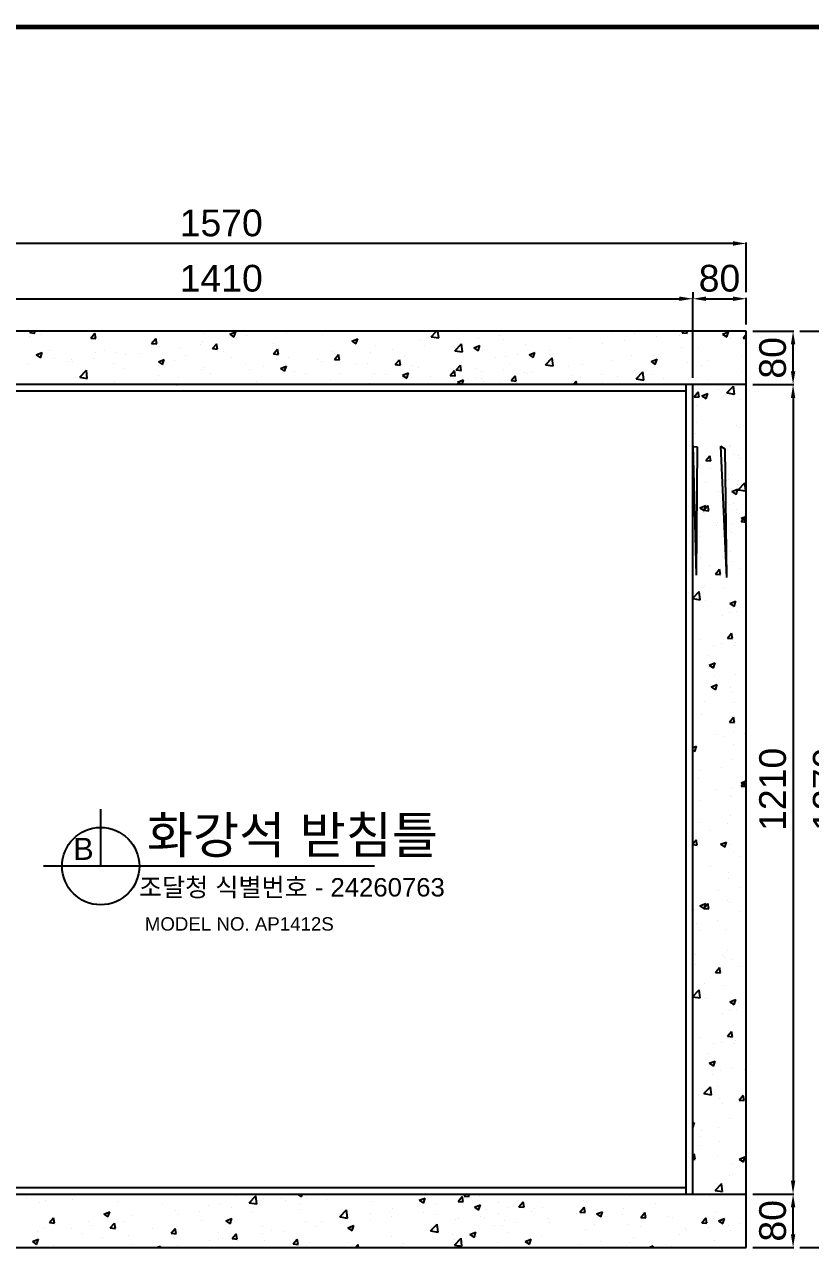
# Model space of a CAD drawing. Header units: millimetres. Extents: x 11916 to 17892, y -30913 to -26687.
# Drawn here: x 15511 to 16685, y -28671 to -26826 of the extents above; entities that cross this region are included whole.
import ezdxf
from ezdxf.enums import TextEntityAlignment as Align

# ---------------------------------------------------------------- set-up
doc = ezdxf.new("R2010")
doc.units = ezdxf.units.MM
for name, color, linetype in [('LAYOUT', 7, 'Continuous'), ('TEXT', 7, 'Continuous'), ('받침틀', 251, 'Continuous')]:
    doc.layers.add(name, color=color, linetype=linetype)
doc.styles.get("Standard").update_dxf_attribs({"font": 'arial.ttf'})
doc.dimstyles.new('ISO-25', dxfattribs={"dimtxt": 40, "dimasz": 20, "dimexe": 1.25, "dimexo": 10, "dimgap": 10, "dimtad": 1, "dimdec": 0, "dimtxsty": 'Standard', "dimcen": 2.5, "dimclrd": 3, "dimclre": 3, "dimclrt": 3, "dimadec": 0, "dimazin": 0, "dimtfac": 1, "dimtdec": 0, "dimtmove": 0, "dimatfit": 3, "dimfxl": 0, "dimarcsym": 0})

# ---------------------------------------------------------------- blocks, each defined once
blk = doc.blocks.new('*D34')
at = {"color": 3, "lineweight": -2, "transparency": 16777216}
for p, q in [((15099.4, -27225.2), (15099.4, -27233.9)), ((15119.4, -27235.2), (16489.4, -27235.2)), ((16509.4, -27353.6), (16509.4, -27233.9))]:
    blk.add_line(p, q, dxfattribs=at)
at = {"color": 3, "transparency": 16777216}
for points in [[(15119.4, -27231.9), (15119.4, -27238.5), (15099.4, -27235.2)], [(16489.4, -27231.9), (16489.4, -27238.5), (16509.4, -27235.2)]]:
    blk.add_solid(points, dxfattribs=at)
at = {"layer": 'Defpoints', "color": 0, "transparency": 16777216}
for p in [(15099.4, -27235.2), (16509.4, -27235.2), (16509.4, -27363.6)]:
    blk.add_point(p, dxfattribs=at)
at = {"color": 3, "transparency": 16777216, "insert": (15804.4, -27204.8), "char_height": 40, "attachment_point": 5}
blk.add_mtext('1410', dxfattribs=at)
blk = doc.blocks.new('*D35')
at = {"color": 3, "lineweight": -2, "transparency": 16777216}
for p, q in [((16509.4, -27225.2), (16509.4, -27233.9)), ((16529.4, -27235.2), (16569.4, -27235.2)), ((16589.4, -27273.6), (16589.4, -27233.9))]:
    blk.add_line(p, q, dxfattribs=at)
at = {"color": 3, "transparency": 16777216}
for points in [[(16529.4, -27231.9), (16529.4, -27238.5), (16509.4, -27235.2)], [(16569.4, -27231.9), (16569.4, -27238.5), (16589.4, -27235.2)]]:
    blk.add_solid(points, dxfattribs=at)
at = {"layer": 'Defpoints', "color": 0, "transparency": 16777216}
for p in [(16509.4, -27235.2), (16589.4, -27235.2), (16589.4, -27283.6)]:
    blk.add_point(p, dxfattribs=at)
at = {"color": 3, "transparency": 16777216, "insert": (16549.4, -27204.8), "char_height": 40, "attachment_point": 5}
blk.add_mtext('80', dxfattribs=at)
blk = doc.blocks.new('*D31')
at = {"color": 3, "lineweight": -2, "transparency": 16777216}
for p, q in [((15019.4, -27225.2), (15019.4, -27151.3)), ((16569.4, -27152.6), (15039.4, -27152.6)), ((16589.4, -27225.2), (16589.4, -27151.3))]:
    blk.add_line(p, q, dxfattribs=at)
at = {"color": 3, "transparency": 16777216}
for points in [[(15039.4, -27149.2), (15039.4, -27155.9), (15019.4, -27152.6)], [(16569.4, -27149.2), (16569.4, -27155.9), (16589.4, -27152.6)]]:
    blk.add_solid(points, dxfattribs=at)
at = {"layer": 'Defpoints', "color": 0, "transparency": 16777216}
for p in [(15019.4, -27152.6), (15019.4, -27235.2), (16589.4, -27235.2)]:
    blk.add_point(p, dxfattribs=at)
at = {"color": 3, "transparency": 16777216, "insert": (15804.4, -27122.1), "char_height": 40, "attachment_point": 5}
blk.add_mtext('1570', dxfattribs=at)
blk = doc.blocks.new('*D36')
at = {"color": 3, "lineweight": -2, "transparency": 16777216}
for p, q in [((16599.4, -27283.6), (16660.6, -27283.6)), ((16659.4, -27343.6), (16659.4, -27303.6)), ((16599.4, -27363.6), (16660.6, -27363.6))]:
    blk.add_line(p, q, dxfattribs=at)
at = {"color": 3, "transparency": 16777216}
for points in [[(16656.1, -27303.6), (16662.7, -27303.6), (16659.4, -27283.6)], [(16656.1, -27343.6), (16662.7, -27343.6), (16659.4, -27363.6)]]:
    blk.add_solid(points, dxfattribs=at)
at = {"layer": 'Defpoints', "color": 0, "transparency": 16777216}
for p in [(16589.4, -27283.6), (16659.4, -27283.6), (16589.4, -27363.6)]:
    blk.add_point(p, dxfattribs=at)
at = {"color": 3, "transparency": 16777216, "insert": (16629, -27323.6), "char_height": 40, "attachment_point": 5, "rotation": 90}
blk.add_mtext('80', dxfattribs=at)
blk = doc.blocks.new('*D37')
at = {"color": 3, "lineweight": -2, "transparency": 16777216}
for p, q in [((16640, -27363.6), (16660.6, -27363.6)), ((16659.4, -27383.6), (16659.4, -28553.6)), ((16599.4, -28573.6), (16660.6, -28573.6))]:
    blk.add_line(p, q, dxfattribs=at)
at = {"color": 3, "transparency": 16777216}
for points in [[(16656.1, -27383.6), (16662.7, -27383.6), (16659.4, -27363.6)], [(16656.1, -28553.6), (16662.7, -28553.6), (16659.4, -28573.6)]]:
    blk.add_solid(points, dxfattribs=at)
at = {"layer": 'Defpoints', "color": 0, "transparency": 16777216}
for p in [(16630, -27363.6), (16589.4, -28573.6), (16659.4, -28573.6)]:
    blk.add_point(p, dxfattribs=at)
at = {"color": 3, "transparency": 16777216, "insert": (16629, -27968.6), "char_height": 40, "attachment_point": 5, "rotation": 90}
blk.add_mtext('1210', dxfattribs=at)
blk = doc.blocks.new('*D38')
at = {"color": 3, "lineweight": -2, "transparency": 16777216}
for p, q in [((16649.4, -28573.6), (16658.1, -28573.6)), ((16659.4, -28633.6), (16659.4, -28593.6)), ((16599.4, -28653.6), (16660.6, -28653.6))]:
    blk.add_line(p, q, dxfattribs=at)
at = {"color": 3, "transparency": 16777216}
for points in [[(16656.1, -28593.6), (16662.7, -28593.6), (16659.4, -28573.6)], [(16656.1, -28633.6), (16662.7, -28633.6), (16659.4, -28653.6)]]:
    blk.add_solid(points, dxfattribs=at)
at = {"layer": 'Defpoints', "color": 0, "transparency": 16777216}
for p in [(16659.4, -28573.6), (16659.4, -28573.6), (16589.4, -28653.6)]:
    blk.add_point(p, dxfattribs=at)
at = {"color": 3, "transparency": 16777216, "insert": (16629, -28613.6), "char_height": 40, "attachment_point": 5, "rotation": 90}
blk.add_mtext('80', dxfattribs=at)
blk = doc.blocks.new('*D32')
at = {"color": 3, "lineweight": -2, "transparency": 16777216}
for p, q in [((16669.4, -27283.6), (16740.9, -27283.6)), ((16739.7, -28633.6), (16739.7, -27303.6)), ((16669.4, -28653.6), (16740.9, -28653.6))]:
    blk.add_line(p, q, dxfattribs=at)
at = {"color": 3, "transparency": 16777216}
for points in [[(16736.4, -27303.6), (16743, -27303.6), (16739.7, -27283.6)], [(16736.4, -28633.6), (16743, -28633.6), (16739.7, -28653.6)]]:
    blk.add_solid(points, dxfattribs=at)
at = {"layer": 'Defpoints', "color": 0, "transparency": 16777216}
for p in [(16659.4, -27283.6), (16739.7, -27283.6), (16659.4, -28653.6)]:
    blk.add_point(p, dxfattribs=at)
at = {"color": 3, "transparency": 16777216, "insert": (16709.3, -27968.6), "char_height": 40, "attachment_point": 5, "rotation": 90}
blk.add_mtext('1370', dxfattribs=at)

msp = doc.modelspace()

# ---------------------------------------------------------------- linework, layer by layer
at = {"linetype": 'Continuous'}
for p, q in [((15518.1, -27291.5), (15518.1, -27291.5)), ((15518.2, -27285.9), (15520.1, -27283.6)), ((15518.2, -27285.9), (15525.7, -27286.6)), ((15525.7, -27286.6), (15525.1, -27283.6)), ((15534.6, -27288.9), (15534.6, -27288.9)), ((15609.2, -27293.9), (15615.4, -27286.6)), ((15609.2, -27293.9), (15616.8, -27294.6)), ((15616.8, -27294.6), (15615.3, -27286.6)), ((15700.3, -27301.9), (15706.5, -27294.6)), ((15707.9, -27302.5), (15706.4, -27294.6)), ((15777.8, -27286.8), (15777.8, -27286.8)), ((15817.1, -27288.3), (15826, -27284.9)), ((15817.1, -27288.4), (15823.4, -27292.6)), ((15821.4, -27296.9), (15821.4, -27296.9)), ((15823.4, -27292.6), (15826, -27284.9)), ((15842, -27289.5), (15842, -27289.5)), ((15901.6, -27286.3), (15901.6, -27286.3)), ((15956.3, -27289.3), (15956.3, -27289.3)), ((15999.6, -27298.5), (16008.5, -27295.1)), ((16005.9, -27302.8), (16008.5, -27295.1)), ((16101, -27296.3), (16101, -27296.3)), ((16118.3, -27291.9), (16126.3, -27283.6)), ((16118.3, -27291.9), (16129.6, -27293.6)), ((16129.6, -27293.7), (16128.4, -27283.6)), ((16165.1, -27288.1), (16165.1, -27288.1)), ((16168.3, -27283.7), (16168.3, -27283.7)), ((16188.4, -27294.2), (16188.4, -27294.2)), ((16220.2, -27290.1), (16220.2, -27290.1)), ((16227, -27295.6), (16227, -27295.6)), ((16324.9, -27294.3), (16324.9, -27294.3)), ((16354.2, -27284.3), (16354.2, -27284.3)), ((16390.1, -27285.4), (16390.1, -27285.4)), ((16422, -27287.2), (16422, -27287.2)), ((16455, -27291.7), (16455, -27291.7)), ((16489.8, -27290.1), (16489.8, -27290.1)), ((16493.6, -27286), (16495.7, -27283.6)), ((16493.6, -27286), (16501.2, -27286.7)), ((16501.2, -27286.7), (16500.6, -27283.6)), ((16553.8, -27288.1), (16562.7, -27284.7)), ((16553.8, -27288.1), (16560.2, -27292.3)), ((16557.6, -27292.9), (16557.6, -27292.9)), ((16560.2, -27292.3), (16562.7, -27284.7)), ((16566.2, -27295.1), (16566.2, -27295.1)), ((16584.7, -27294), (16589.4, -27288.4)), ((16584.7, -27294), (16589.4, -27294.4)), ((15548.2, -27312), (15548.2, -27312)), ((15616, -27314.9), (15616, -27314.9)), ((15629.6, -27312.3), (15629.6, -27312.3)), ((15700.3, -27301.9), (15707.9, -27302.5)), ((15703.7, -27299.5), (15703.7, -27299.5)), ((15711.9, -27307.2), (15711.9, -27307.2)), ((15741.5, -27307.4), (15741.5, -27307.4)), ((15773.3, -27303.2), (15773.3, -27303.2)), ((15776, -27299.1), (15776, -27299.1)), ((15791.4, -27309.8), (15797.6, -27302.5)), ((15791.4, -27309.8), (15799, -27310.5)), ((15799, -27310.5), (15797.5, -27302.5)), ((15808.2, -27314.7), (15808.2, -27314.7)), ((15882.3, -27302), (15882.3, -27302)), ((15882.5, -27317.8), (15888.6, -27310.5)), ((15890.1, -27318.5), (15888.6, -27310.5)), ((15969.8, -27314.7), (15969.8, -27314.7)), ((15999.6, -27298.5), (16005.9, -27302.8)), ((16028.3, -27315.3), (16028.3, -27315.3)), ((16035.8, -27305.2), (16035.8, -27305.2)), ((16060.1, -27311.1), (16060.1, -27311.1)), ((16108.2, -27304.8), (16108.2, -27304.8)), ((16153, -27308.3), (16153, -27308.3)), ((16153.8, -27312.9), (16163.7, -27302.6)), ((16153.8, -27312.9), (16165.1, -27314.7)), ((16165.1, -27314.7), (16163.7, -27302.6)), ((16182.1, -27308.7), (16191, -27305.3)), ((16182.1, -27308.7), (16188.4, -27313)), ((16188.4, -27313), (16191, -27305.3)), ((16194.8, -27312), (16194.8, -27312)), ((16258.9, -27303.8), (16258.9, -27303.8)), ((16264.6, -27318.9), (16273.5, -27315.4)), ((16270.9, -27323.1), (16273.5, -27315.5)), ((16294.9, -27312.7), (16294.9, -27312.7)), ((16375.1, -27302.2), (16375.1, -27302.2)), ((16406.9, -27298), (16406.9, -27298)), ((16492.1, -27307.8), (16492.1, -27307.8)), ((16518.6, -27310), (16518.6, -27310)), ((16583.8, -27301), (16583.8, -27301)), ((15516.6, -27333.8), (15516.6, -27333.8)), ((15527.8, -27319.1), (15536.7, -27315.7)), ((15527.8, -27319.1), (15534.2, -27323.4)), ((15534.2, -27323.4), (15536.7, -27315.7)), ((15555.6, -27325), (15555.6, -27325)), ((15574.9, -27329.1), (15574.9, -27329.1)), ((15580.7, -27325.6), (15580.7, -27325.6)), ((15581.4, -27328.5), (15581.4, -27328.5)), ((15613.2, -27324.3), (15613.2, -27324.3)), ((15642.7, -27331.9), (15642.7, -27331.9)), ((15646.7, -27316.1), (15646.7, -27316.1)), ((15661.3, -27317.9), (15661.3, -27317.9)), ((15683.8, -27317.7), (15683.8, -27317.7)), ((15710.4, -27329.3), (15719.3, -27325.9)), ((15710.4, -27329.3), (15716.7, -27333.6)), ((15716.7, -27333.6), (15719.2, -27325.9)), ((15734.1, -27327.4), (15734.1, -27327.4)), ((15751.5, -27320.6), (15751.5, -27320.6)), ((15819.3, -27323.5), (15819.3, -27323.5)), ((15840.5, -27331.8), (15840.5, -27331.8)), ((15882.5, -27317.8), (15890.1, -27318.5)), ((15887.1, -27326.3), (15887.1, -27326.3)), ((15900, -27332.2), (15900, -27332.2)), ((15905.7, -27322.9), (15905.7, -27322.9)), ((15948.1, -27325.9), (15948.1, -27325.9)), ((15954.9, -27329.2), (15954.9, -27329.2)), ((15973.6, -27325.8), (15979.7, -27318.5)), ((15973.6, -27325.8), (15981.2, -27326.4)), ((15981.2, -27326.4), (15979.7, -27318.5)), ((16004.8, -27333.7), (16004.8, -27333.7)), ((16022.7, -27332.1), (16022.7, -27332.1)), ((16064.7, -27333.7), (16070.8, -27326.4)), ((16064.7, -27333.7), (16072.3, -27334.4)), ((16072.2, -27334.4), (16070.8, -27326.5)), ((16078.9, -27321), (16078.9, -27321)), ((16163.6, -27330.4), (16163.6, -27330.4)), ((16215, -27323.3), (16215, -27323.3)), ((16229.6, -27320.9), (16229.6, -27320.9)), ((16234.8, -27333.8), (16234.8, -27333.8)), ((16246.8, -27319.1), (16246.8, -27319.1)), ((16264.6, -27318.9), (16270.9, -27323.1)), ((16289.4, -27333.9), (16299.3, -27323.6)), ((16289.4, -27333.9), (16300.6, -27335.7)), ((16300.6, -27335.7), (16299.2, -27323.6)), ((16344, -27333.2), (16344, -27333.2)), ((16388.5, -27327.6), (16388.5, -27327.6)), ((16418, -27320.5), (16418, -27320.5)), ((16447.1, -27329), (16456, -27325.6)), ((16447.1, -27329), (16453.4, -27333.3)), ((16452.7, -27319.5), (16452.7, -27319.5)), ((16453.4, -27333.3), (16456, -27325.6)), ((16501.8, -27331.2), (16501.8, -27331.2)), ((16533.6, -27327), (16533.6, -27327)), ((16581.7, -27320.7), (16581.7, -27320.7)), ((15593, -27352.5), (15602.9, -27342.2)), ((15593, -27352.5), (15604.2, -27354.3)), ((15604.2, -27354.3), (15602.8, -27342.2)), ((15660.1, -27340.1), (15660.1, -27340.1)), ((15710.4, -27349.5), (15710.4, -27349.5)), ((15710.5, -27334.8), (15710.5, -27334.8)), ((15774.5, -27341.3), (15774.5, -27341.3)), ((15778.3, -27337.7), (15778.3, -27337.7)), ((15788, -27347), (15788, -27347)), ((15846.1, -27340.5), (15846.1, -27340.5)), ((15868.2, -27336.4), (15868.2, -27336.4)), ((15892.9, -27339.5), (15901.8, -27336.1)), ((15892.9, -27339.5), (15899.2, -27343.7)), ((15899.2, -27343.7), (15901.8, -27336.1)), ((15913.9, -27343.4), (15913.9, -27343.4)), ((15930.8, -27346.4), (15930.8, -27346.4)), ((15981.7, -27346.3), (15981.7, -27346.3)), ((16034.2, -27347.5), (16034.2, -27347.5)), ((16049.5, -27349.1), (16049.5, -27349.1)), ((16075.4, -27349.6), (16084.3, -27346.2)), ((16075.4, -27349.7), (16081.7, -27353.9)), ((16081.7, -27353.9), (16084.3, -27346.2)), ((16090.5, -27334.9), (16090.5, -27334.9)), ((16099.4, -27338.6), (16099.4, -27338.6)), ((16117.3, -27352), (16117.3, -27352)), ((16146.9, -27349.7), (16153, -27342.4)), ((16146.9, -27349.7), (16154.5, -27350.3)), ((16154.4, -27350.4), (16153, -27342.4)), ((16155, -27344.3), (16155, -27344.3)), ((16155.8, -27341.7), (16161.9, -27334.4)), ((16155.8, -27341.7), (16163.4, -27342.4)), ((16158.3, -27337.8), (16158.3, -27337.8)), ((16163.3, -27342.4), (16161.9, -27334.4)), ((16186.7, -27340.1), (16186.7, -27340.1)), ((16193.9, -27343.5), (16193.9, -27343.5)), ((16226.1, -27340.7), (16226.1, -27340.7)), ((16238, -27357.6), (16244.1, -27350.4)), ((16245.5, -27358.3), (16244.1, -27350.4)), ((16257.4, -27346.1), (16257.4, -27346.1)), ((16261.7, -27346.4), (16261.7, -27346.4)), ((16269.9, -27345.9), (16269.9, -27345.9)), ((16323.3, -27336.6), (16323.3, -27336.6)), ((16329.5, -27349.2), (16329.5, -27349.2)), ((16341.7, -27352.3), (16341.7, -27352.3)), ((16373.5, -27348.1), (16373.5, -27348.1)), ((16397.3, -27352.1), (16397.3, -27352.1)), ((16421.6, -27341.8), (16421.6, -27341.8)), ((16424.9, -27355), (16434.8, -27344.7)), ((16436.2, -27356.7), (16434.8, -27344.7)), ((16448.5, -27348.4), (16448.5, -27348.4)), ((16517.1, -27352.3), (16517.1, -27352.3)), ((16522.5, -27335.7), (16522.5, -27335.7)), ((16582.3, -27343.3), (16582.3, -27343.3)), ((15586, -27352.9), (15586, -27352.9)), ((15645.1, -27358.4), (15645.1, -27358.4)), ((15708.1, -27357.5), (15708.1, -27357.5)), ((15738.1, -27363.6), (15738.4, -27363.3)), ((15738.4, -27363.6), (15738.4, -27363.3)), ((15739.9, -27353.3), (15739.9, -27353.3)), ((15856.7, -27359.2), (15856.7, -27359.2)), ((15968.3, -27357), (15968.3, -27357)), ((16026.6, -27361.2), (16026.6, -27361.2)), ((16074.7, -27354.9), (16074.7, -27354.9)), ((16152.9, -27357.7), (16152.9, -27357.7)), ((16157.9, -27359.8), (16166.8, -27356.4)), ((16157.9, -27359.8), (16163.5, -27363.6)), ((16164.4, -27363.6), (16166.8, -27356.4)), ((16185.1, -27354.8), (16185.1, -27354.8)), ((16193.2, -27354.2), (16193.2, -27354.2)), ((16195.8, -27358.7), (16195.8, -27358.7)), ((16220.7, -27360.6), (16220.7, -27360.6)), ((16228, -27363.2), (16228, -27363.2)), ((16238, -27357.6), (16245.6, -27358.3)), ((16261.5, -27362.8), (16261.5, -27362.8)), ((16288.5, -27363.4), (16288.5, -27363.4)), ((16330.8, -27363.6), (16335.2, -27358.3)), ((16336.1, -27363.6), (16335.1, -27358.3)), ((16374.4, -27361.1), (16374.4, -27361.1)), ((16424.9, -27354.9), (16436.2, -27356.7)), ((16451.1, -27361.8), (16451.1, -27361.8)), ((16465.1, -27355), (16465.1, -27355)), ((16532.9, -27357.8), (16532.9, -27357.8)), ((16548.3, -27370.8), (16548.3, -27370.8)), ((16560.4, -27376), (16570.3, -27365.7)), ((16571.7, -27377.7), (16570.3, -27365.7)), ((16511.3, -27381.6), (16517.4, -27374.3)), ((16511.3, -27381.6), (16518.8, -27382.2)), ((16518.8, -27382.2), (16517.3, -27374.3)), ((16522.9, -27380.2), (16531.8, -27376.7)), ((16522.9, -27380.2), (16529.3, -27384.4)), ((16529.3, -27384.4), (16531.8, -27376.8)), ((16559.7, -27374.9), (16559.7, -27374.9)), ((16560.4, -27376), (16571.7, -27377.7)), ((16571, -27380.1), (16571, -27380.1)), ((16580.8, -27385.6), (16580.8, -27385.6)), ((16515.6, -27394.5), (16515.6, -27394.5)), ((16514.9, -27420.9), (16514.9, -27420.9)), ((16575.4, -27425.3), (16575.4, -27425.3)), ((16514, -27436.8), (16514, -27436.8)), ((16579.2, -27427.9), (16579.2, -27427.9)), ((16509.4, -27454.6), (16514.4, -27648.6)), ((16509.4, -27456), (16515.9, -27456.6)), ((16515.8, -27456.6), (16514.3, -27648.6)), ((16550.9, -27455.5), (16559.8, -27652.1)), ((16550.9, -27455.5), (16557.3, -27459.8)), ((16557.3, -27459.8), (16559.8, -27652.1)), ((16561.7, -27460.4), (16561.7, -27460.4)), ((16563.8, -27455.3), (16563.8, -27455.3)), ((16565.8, -27455.9), (16565.8, -27455.9)), ((16512.5, -27479.1), (16512.5, -27479.1)), ((16528.9, -27477.1), (16535, -27469.8)), ((16528.9, -27477.1), (16536.5, -27477.7)), ((16536.4, -27477.8), (16535, -27469.8)), ((16569.9, -27467.3), (16569.9, -27467.3)), ((16577.7, -27470.2), (16577.7, -27470.2)), ((16581.2, -27473.7), (16581.2, -27473.7)), ((16522.2, -27496.5), (16522.2, -27496.5)), ((16536.3, -27488.9), (16536.3, -27488.9)), ((16550.7, -27490.2), (16550.7, -27490.2)), ((16562.2, -27497.6), (16562.2, -27497.6)), ((16509.7, -27504.3), (16509.7, -27504.3)), ((16528.3, -27510.5), (16528.3, -27510.5)), ((16560.1, -27506.3), (16560.1, -27506.3)), ((16563.1, -27506), (16563.1, -27506)), ((16576.1, -27512.4), (16576.1, -27512.4)), ((16577.3, -27520.7), (16587.2, -27510.4)), ((16577.5, -27507.2), (16577.5, -27507.2)), ((16588.6, -27522.5), (16587.2, -27510.4)), ((16510.9, -27521.4), (16510.9, -27521.4)), ((16547.8, -27523.8), (16547.8, -27523.8)), ((16567.8, -27523.4), (16576.7, -27520)), ((16567.8, -27523.4), (16574.2, -27527.7)), ((16574.2, -27527.7), (16576.7, -27520)), ((16577.3, -27520.7), (16588.6, -27522.5)), ((16579.6, -27519.6), (16579.6, -27519.6)), ((16511, -27553.5), (16511, -27553.5)), ((16520, -27547.6), (16528.9, -27544.2)), ((16520, -27547.6), (16526.4, -27551.8)), ((16525.4, -27554.7), (16525.4, -27554.7)), ((16525.9, -27551.4), (16532, -27544.1)), ((16525.9, -27551.4), (16533.5, -27552.1)), ((16526.4, -27551.8), (16528.9, -27544.2)), ((16533.4, -27552.1), (16532, -27544.2)), ((16560.7, -27539.9), (16560.7, -27539.9)), ((16564.7, -27543), (16564.7, -27543)), ((16570.7, -27541), (16570.7, -27541)), ((16574.6, -27554.7), (16574.6, -27554.7)), ((16574.8, -27550), (16574.8, -27550)), ((16514.4, -27573.9), (16514.4, -27573.9)), ((16518.5, -27556.6), (16518.5, -27556.6)), ((16526.7, -27556.4), (16526.7, -27556.4)), ((16545.3, -27573.7), (16545.3, -27573.7)), ((16546.2, -27569.7), (16546.2, -27569.7)), ((16566.9, -27570.8), (16566.9, -27570.8)), ((16578.8, -27556.3), (16578.8, -27556.3)), ((16581.7, -27568.4), (16587.9, -27561.1)), ((16581.7, -27568.4), (16589.3, -27569)), ((16581.8, -27563.4), (16589.4, -27560.5)), ((16581.8, -27563.4), (16588.2, -27567.7)), ((16586.3, -27559.5), (16586.3, -27559.5)), ((16589.3, -27569), (16587.8, -27561.1)), ((16588.2, -27567.7), (16589.4, -27563.9)), ((16519.7, -27590.4), (16519.7, -27590.4)), ((16521, -27583.6), (16521, -27583.6)), ((16559.1, -27582.2), (16559.1, -27582.2)), ((16565, -27582.2), (16565, -27582.2)), ((16567.8, -27584.1), (16567.8, -27584.1)), ((16512.8, -27619.8), (16512.8, -27619.8)), ((16521.4, -27622.8), (16521.4, -27622.8)), ((16554.1, -27621.2), (16554.1, -27621.2)), ((16557.6, -27624.4), (16557.6, -27624.4)), ((16560.9, -27613.5), (16560.9, -27613.5)), ((16561, -27624), (16561, -27624)), ((16565.3, -27613.1), (16565.3, -27613.1)), ((16569.5, -27628.1), (16569.5, -27628.1)), ((16513.1, -27635.4), (16513.1, -27635.4)), ((16534.4, -27634.2), (16534.4, -27634.2)), ((16543.5, -27647), (16549.6, -27639.7)), ((16543.5, -27647), (16551.1, -27647.6)), ((16551.1, -27647.6), (16549.6, -27639.7)), ((16580.9, -27638.3), (16580.9, -27638.3)), ((16527.5, -27663.6), (16527.5, -27663.6)), ((16509.4, -27683), (16519, -27673)), ((16509.4, -27683.4), (16520.4, -27685.1)), ((16520.4, -27685.1), (16519, -27673)), ((16556.1, -27666.7), (16556.1, -27666.7)), ((16528.8, -27685.8), (16528.8, -27685.8)), ((16564.9, -27690.8), (16571.3, -27695.1)), ((16565, -27690.8), (16573.8, -27687.4)), ((16571.3, -27695.1), (16573.8, -27687.4)), ((16574.3, -27703.1), (16574.3, -27703.1)), ((16554.5, -27709), (16554.5, -27709)), ((16564.3, -27703.9), (16564.3, -27703.9)), ((16561.1, -27742.5), (16567.3, -27735.2)), ((16568.7, -27743.2), (16567.2, -27735.2)), ((16520.7, -27744.5), (16520.7, -27744.5)), ((16540.9, -27753.2), (16540.9, -27753.2)), ((16553, -27751.3), (16553, -27751.3)), ((16561.1, -27742.5), (16568.7, -27743.2)), ((16571.9, -27753.6), (16571.9, -27753.6)), ((16572.6, -27749), (16572.6, -27749)), ((16530.9, -27767.8), (16530.9, -27767.8)), ((16534, -27782.9), (16540.4, -27787.2)), ((16534.1, -27782.9), (16542.9, -27779.5)), ((16540.4, -27787.2), (16542.9, -27779.5)), ((16536.9, -27815.5), (16545.8, -27812.1)), ((16541.4, -27800.1), (16541.4, -27800.1)), ((16543.3, -27819.8), (16545.8, -27812.1)), ((16573, -27797), (16573, -27797)), ((16536.9, -27815.5), (16543.3, -27819.8)), ((16565.4, -27816.7), (16565.4, -27816.7)), ((16568.5, -27822.5), (16568.5, -27822.5)), ((16527.5, -27836.7), (16527.5, -27836.7)), ((16571.5, -27839.3), (16571.5, -27839.3)), ((16588.2, -27839.7), (16588.2, -27839.7)), ((16521.8, -27857.3), (16521.8, -27857.3)), ((16564.1, -27868.1), (16570.2, -27860.8)), ((16564.1, -27868.1), (16571.7, -27868.8)), ((16571.7, -27868.8), (16570.2, -27860.9)), ((16543.2, -27887), (16543.2, -27887)), ((16569.9, -27881.5), (16569.9, -27881.5)), ((16586.5, -27885.6), (16586.5, -27885.6)), ((16509.4, -27906.3), (16514.9, -27904.2)), ((16512.4, -27911.8), (16514.9, -27904.2)), ((16554.8, -27889.8), (16554.8, -27889.8)), ((16570.3, -27901.8), (16570.3, -27901.8)), ((16509.4, -27909.9), (16512.4, -27911.8)), ((16568.4, -27923.8), (16568.4, -27923.8)), ((16521.3, -27939.8), (16521.3, -27939.8)), ((16553.1, -27935.7), (16553.1, -27935.7)), ((16518.5, -27951.9), (16518.5, -27951.9)), ((16581.7, -27963.7), (16587.9, -27956.4)), ((16581.8, -27958.7), (16589.4, -27955.8)), ((16581.8, -27958.7), (16588.2, -27963)), ((16586.3, -27954.8), (16586.3, -27954.8)), ((16589.3, -27964.3), (16587.8, -27956.4)), ((16588.2, -27963), (16589.4, -27959.3)), ((16545.3, -27969), (16545.3, -27969)), ((16565, -27977.5), (16565, -27977.5)), ((16566.9, -27966.1), (16566.9, -27966.1)), ((16567.8, -27979.4), (16567.8, -27979.4)), ((16581.7, -27963.7), (16589.3, -27964.3)), ((16519.7, -27985.8), (16519.7, -27985.8)), ((16565.3, -28008.4), (16565.3, -28008.4)), ((16521.4, -28018.1), (16521.4, -28018.1)), ((16534.4, -28029.5), (16534.4, -28029.5)), ((16561, -28019.3), (16561, -28019.3)), ((16509.4, -28049.9), (16514.4, -28043.9)), ((16509.4, -28051.3), (16515.9, -28051.9)), ((16515.8, -28051.9), (16514.3, -28043.9)), ((16550.9, -28050.8), (16559.8, -28047.4)), ((16550.9, -28050.8), (16557.3, -28055.1)), ((16557.3, -28055.1), (16559.8, -28047.4)), ((16563.8, -28050.7), (16563.8, -28050.7)), ((16569.9, -28062.6), (16569.9, -28062.6)), ((16581.2, -28069), (16581.2, -28069)), ((16536.3, -28084.2), (16536.3, -28084.2)), ((16562.2, -28092.9), (16562.2, -28092.9)), ((16563.1, -28101.3), (16563.1, -28101.3)), ((16547.8, -28119.1), (16547.8, -28119.1)), ((16579.6, -28114.9), (16579.6, -28114.9)), ((16520, -28142.9), (16528.9, -28139.5)), ((16520, -28142.9), (16526.4, -28147.2)), ((16525.9, -28146.8), (16532, -28139.5)), ((16526.4, -28147.2), (16528.9, -28139.5)), ((16533.4, -28147.4), (16532, -28139.5)), ((16560.7, -28135.2), (16560.7, -28135.2)), ((16564.7, -28138.4), (16564.7, -28138.4)), ((16511, -28148.8), (16511, -28148.8)), ((16525.9, -28146.8), (16533.5, -28147.4)), ((16578.8, -28151.7), (16578.8, -28151.7)), ((16514.4, -28169.2), (16514.4, -28169.2)), ((16521, -28179), (16521, -28179)), ((16546.2, -28165), (16546.2, -28165)), ((16559.1, -28177.5), (16559.1, -28177.5)), ((16512.8, -28215.1), (16512.8, -28215.1)), ((16554.1, -28216.6), (16554.1, -28216.6)), ((16557.6, -28219.8), (16557.6, -28219.8)), ((16560.9, -28208.8), (16560.9, -28208.8)), ((16513.1, -28230.8), (16513.1, -28230.8)), ((16543.5, -28242.3), (16549.6, -28235)), ((16551.1, -28243), (16549.6, -28235)), ((16569.5, -28223.4), (16569.5, -28223.4)), ((16580.9, -28233.6), (16580.9, -28233.6)), ((16543.5, -28242.3), (16551.1, -28242.9)), ((16509.4, -28278.3), (16519, -28268.3)), ((16520.4, -28280.4), (16519, -28268.3)), ((16527.5, -28258.9), (16527.5, -28258.9)), ((16556.1, -28262), (16556.1, -28262)), ((16509.4, -28278.7), (16520.4, -28280.4)), ((16528.8, -28281.1), (16528.8, -28281.1)), ((16564.9, -28286.1), (16571.3, -28290.4)), ((16565, -28286.1), (16573.8, -28282.7)), ((16571.3, -28290.4), (16573.8, -28282.7)), ((16554.5, -28304.3), (16554.5, -28304.3)), ((16564.3, -28299.2), (16564.3, -28299.2)), ((16574.3, -28298.4), (16574.3, -28298.4)), ((16561.1, -28337.8), (16567.3, -28330.5)), ((16568.7, -28338.5), (16567.2, -28330.5)), ((16520.7, -28339.8), (16520.7, -28339.8)), ((16540.9, -28348.5), (16540.9, -28348.5)), ((16553, -28346.6), (16553, -28346.6)), ((16561.1, -28337.8), (16568.7, -28338.5)), ((16571.9, -28348.9), (16571.9, -28348.9)), ((16572.6, -28344.3), (16572.6, -28344.3)), ((16530.9, -28363.1), (16530.9, -28363.1)), ((16534, -28378.2), (16540.4, -28382.5)), ((16534.1, -28378.2), (16542.9, -28374.8)), ((16540.4, -28382.5), (16542.9, -28374.8)), ((16569.2, -28384.2), (16569.2, -28384.2)), ((16539.2, -28394.4), (16539.2, -28394.4)), ((16551.4, -28388.9), (16551.4, -28388.9)), ((16587.3, -28388.1), (16587.3, -28388.1)), ((16525.9, -28423.4), (16535.8, -28413.1)), ((16537.2, -28425.1), (16535.8, -28413.1)), ((16546.6, -28413.4), (16546.6, -28413.4)), ((16525.9, -28423.4), (16537.2, -28425.1)), ((16549.9, -28431.2), (16549.9, -28431.2)), ((16553.9, -28438.2), (16553.9, -28438.2)), ((16578.8, -28433.3), (16584.9, -28426)), ((16578.8, -28433.3), (16586.4, -28434)), ((16586.3, -28434), (16584.8, -28426.1)), ((16509.4, -28467.9), (16512, -28466.9)), ((16509.4, -28474.5), (16509.5, -28474.6)), ((16509.5, -28474.6), (16512, -28466.9)), ((16521.9, -28478.3), (16521.9, -28478.3)), ((16548.3, -28473.4), (16548.3, -28473.4)), ((16563.9, -28460), (16563.9, -28460)), ((16520.5, -28488.3), (16520.5, -28488.3)), ((16548.7, -28495.4), (16548.7, -28495.4)), ((16509.4, -28516), (16511.4, -28513.6)), ((16512.8, -28521.6), (16511.4, -28513.6)), ((16520.3, -28500.6), (16520.3, -28500.6)), ((16509.4, -28521.3), (16512.9, -28521.6)), ((16546.8, -28515.7), (16546.8, -28515.7)), ((16567.3, -28527.8), (16567.3, -28527.8)), ((16579, -28521.4), (16587.9, -28518)), ((16579, -28521.5), (16585.3, -28525.7)), ((16585.3, -28525.7), (16587.8, -28518)), ((16564.4, -28545.7), (16564.4, -28545.7)), ((16568.8, -28545), (16568.8, -28545)), ((16542.8, -28568.1), (16552.7, -28557.8)), ((16542.8, -28568.1), (16554, -28569.8)), ((16545.2, -28558), (16545.2, -28558)), ((16554, -28569.9), (16552.6, -28557.8)), ((15513.9, -28579), (15513.9, -28579)), ((15533.2, -28585.7), (15533.2, -28585.7)), ((15542.1, -28582.6), (15542.1, -28582.6)), ((15558.2, -28574.9), (15558.2, -28574.9)), ((15581.7, -28581.9), (15581.7, -28581.9)), ((15613.4, -28575.2), (15613.4, -28575.2)), ((15649.5, -28584.7), (15649.5, -28584.7)), ((15717.3, -28587.6), (15717.3, -28587.6)), ((15801.9, -28588.7), (15801.9, -28588.7)), ((15826.1, -28576.3), (15826.1, -28576.3)), ((15846.4, -28586.7), (15856.3, -28576.4)), ((15846.4, -28586.7), (15857.6, -28588.4)), ((15857.6, -28588.5), (15856.2, -28576.4)), ((15867.1, -28579.8), (15867.1, -28579.8)), ((15893.9, -28579.1), (15893.9, -28579.1)), ((15900.2, -28583.1), (15900.2, -28583.1)), ((15919.1, -28573.6), (15924.3, -28577.1)), ((15923.3, -28587.1), (15923.3, -28587.1)), ((15924.3, -28577.1), (15925.5, -28573.6)), ((15932, -28578.9), (15932, -28578.9)), ((15961.7, -28582), (15961.7, -28582)), ((15997.3, -28574.4), (15997.3, -28574.4)), ((16029.5, -28584.9), (16029.5, -28584.9)), ((16097.3, -28587.7), (16097.3, -28587.7)), ((16100.5, -28583), (16109.4, -28579.6)), ((16100.5, -28583), (16106.8, -28587.3)), ((16106.8, -28587.3), (16109.4, -28579.6)), ((16125, -28587.4), (16125, -28587.4)), ((16158.5, -28584.6), (16164.7, -28577.3)), ((16158.5, -28584.6), (16166.1, -28585.2)), ((16166.1, -28585.2), (16164.6, -28577.3)), ((16166.9, -28580.5), (16166.9, -28580.5)), ((16167.5, -28576.6), (16170, -28573.6)), ((16167.5, -28576.6), (16175, -28577.2)), ((16175, -28577.3), (16174.3, -28573.6)), ((16175.9, -28576.9), (16175.9, -28576.9)), ((16190.9, -28577.8), (16190.9, -28577.8)), ((16218.8, -28586.8), (16218.8, -28586.8)), ((16249.6, -28592.5), (16255.8, -28585.2)), ((16257.2, -28593.2), (16255.7, -28585.2)), ((16346.6, -28583.2), (16346.6, -28583.2)), ((16349.9, -28584.6), (16349.9, -28584.6)), ((16414.1, -28576.4), (16414.1, -28576.4)), ((16453.7, -28588.4), (16453.7, -28588.4)), ((16533.9, -28577.9), (16533.9, -28577.9)), ((16565.7, -28573.7), (16565.7, -28573.7)), ((15628.8, -28603.6), (15637.7, -28600.2)), ((15628.8, -28603.7), (15635.1, -28607.9)), ((15635.1, -28607.9), (15637.7, -28600.2)), ((15671.7, -28606.4), (15671.7, -28606.4)), ((15735.9, -28598.3), (15735.9, -28598.3)), ((15740.1, -28604.2), (15740.1, -28604.2)), ((15771.9, -28600), (15771.9, -28600)), ((15785.1, -28590.5), (15785.1, -28590.5)), ((15820, -28593.6), (15820, -28593.6)), ((15849.2, -28599.8), (15849.2, -28599.8)), ((15852.9, -28593.3), (15852.9, -28593.3)), ((15920.7, -28596.2), (15920.7, -28596.2)), ((15981.9, -28607.7), (15991.8, -28597.4)), ((15988.5, -28599.1), (15988.5, -28599.1)), ((15993.2, -28609.5), (15991.8, -28597.4)), ((15995.6, -28604.4), (15995.6, -28604.4)), ((16027.8, -28602.3), (16027.8, -28602.3)), ((16056.3, -28601.9), (16056.3, -28601.9)), ((16060.8, -28595.5), (16060.8, -28595.5)), ((16101.8, -28589.6), (16101.8, -28589.6)), ((16106.8, -28601.6), (16106.8, -28601.6)), ((16124.1, -28604.8), (16124.1, -28604.8)), ((16165.1, -28590.6), (16165.1, -28590.6)), ((16183, -28593.2), (16191.9, -28589.8)), ((16183, -28593.2), (16189.3, -28597.5)), ((16187, -28591), (16187, -28591)), ((16189.3, -28597.5), (16191.9, -28589.8)), ((16200.7, -28596.3), (16200.7, -28596.3)), ((16218.8, -28603), (16218.8, -28603)), ((16232.9, -28593.5), (16232.9, -28593.5)), ((16249.6, -28592.5), (16257.2, -28593.2)), ((16268.5, -28599.2), (16268.5, -28599.2)), ((16272.5, -28595.9), (16272.5, -28595.9)), ((16284.7, -28593.5), (16284.7, -28593.5)), ((16336.3, -28602), (16336.3, -28602)), ((16340.7, -28600.5), (16346.9, -28593.2)), ((16340.7, -28600.5), (16348.3, -28601.2)), ((16348.3, -28601.2), (16346.8, -28593.2)), ((16365.5, -28603.4), (16374.4, -28600)), ((16365.5, -28603.4), (16371.9, -28607.6)), ((16371.9, -28607.6), (16374.4, -28600)), ((16373.8, -28599), (16373.8, -28599)), ((16404.1, -28604.9), (16404.1, -28604.9)), ((16405.6, -28594.8), (16405.6, -28594.8)), ((16431.8, -28608.5), (16437.9, -28601.2)), ((16439.4, -28609.1), (16437.9, -28601.2)), ((16543.7, -28600.3), (16543.7, -28600.3)), ((15540.6, -28624.9), (15540.6, -28624.9)), ((15547.4, -28616.3), (15553.5, -28609)), ((15547.4, -28616.3), (15555, -28617)), ((15555, -28617), (15553.5, -28609)), ((15580, -28625.2), (15580, -28625.2)), ((15606.5, -28615.3), (15606.5, -28615.3)), ((15611.8, -28621.1), (15611.8, -28621.1)), ((15638.5, -28624.3), (15644.6, -28617)), ((15638.5, -28624.3), (15646.1, -28625)), ((15646.1, -28625), (15644.6, -28617)), ((15659.9, -28614.7), (15659.9, -28614.7)), ((15701.1, -28625.3), (15701.1, -28625.3)), ((15729.6, -28632.3), (15735.7, -28625)), ((15737.2, -28632.9), (15735.7, -28625)), ((15775.1, -28612.6), (15775.1, -28612.6)), ((15811.3, -28613.8), (15820.2, -28610.4)), ((15811.3, -28613.8), (15817.6, -28618.1)), ((15817.6, -28618.1), (15820.2, -28610.4)), ((15865.5, -28622.1), (15865.5, -28622.1)), ((15929.7, -28614), (15929.7, -28614)), ((15946.7, -28622.7), (15946.7, -28622.7)), ((15953.7, -28615), (15953.7, -28615)), ((15981.9, -28607.7), (15993.2, -28609.5)), ((15993.8, -28624), (16002.7, -28620.6)), ((15993.8, -28624), (16000.1, -28628.3)), ((16000.1, -28628.3), (16002.7, -28620.6)), ((16026.9, -28612.1), (16026.9, -28612.1)), ((16058.7, -28607.9), (16058.7, -28607.9)), ((16117.4, -28628.8), (16127.3, -28618.4)), ((16128.7, -28630.5), (16127.3, -28618.4)), ((16154.6, -28611.2), (16154.6, -28611.2)), ((16159.7, -28610.5), (16159.7, -28610.5)), ((16189.4, -28620.1), (16189.4, -28620.1)), ((16191.9, -28607.6), (16191.9, -28607.6)), ((16198.5, -28608.6), (16198.5, -28608.6)), ((16213.7, -28620), (16213.7, -28620)), ((16224.4, -28621.3), (16224.4, -28621.3)), ((16227.5, -28613.4), (16227.5, -28613.4)), ((16245.5, -28615.8), (16245.5, -28615.8)), ((16293.6, -28609.5), (16293.6, -28609.5)), ((16295.3, -28616.2), (16295.3, -28616.2)), ((16363.1, -28619.1), (16363.1, -28619.1)), ((16412.5, -28618.7), (16412.5, -28618.7)), ((16430.9, -28622), (16430.9, -28622)), ((16431.8, -28608.5), (16439.4, -28609.1)), ((16471.9, -28607.8), (16471.9, -28607.8)), ((16478.5, -28609.2), (16478.5, -28609.2)), ((16498.7, -28624.8), (16498.7, -28624.8)), ((16522.9, -28616.4), (16529, -28609.1)), ((16522.9, -28616.4), (16530.5, -28617.1)), ((16530.5, -28617.1), (16529, -28609.1)), ((16532.3, -28623.8), (16532.3, -28623.8)), ((16539.7, -28610.6), (16539.7, -28610.6)), ((16548.1, -28613.5), (16557, -28610.1)), ((16548.1, -28613.5), (16554.4, -28617.8)), ((16554.4, -28617.8), (16556.9, -28610.1)), ((16563.5, -28620.8), (16563.5, -28620.8)), ((16580.4, -28617.5), (16580.4, -28617.5)), ((15522.1, -28644.6), (15531, -28641.2)), ((15528.4, -28648.9), (15531, -28641.2)), ((15529.7, -28629.4), (15529.7, -28629.4)), ((15597.5, -28632.2), (15597.5, -28632.2)), ((15627, -28638), (15627, -28638)), ((15665.3, -28635.1), (15665.3, -28635.1)), ((15729.6, -28632.3), (15737.2, -28632.9)), ((15733.1, -28638), (15733.1, -28638)), ((15734.3, -28640.5), (15734.3, -28640.5)), ((15786.6, -28643.7), (15786.6, -28643.7)), ((15800.3, -28631), (15800.3, -28631)), ((15800.9, -28640.8), (15800.9, -28640.8)), ((15805.6, -28640.4), (15805.6, -28640.4)), ((15820.7, -28640.2), (15826.8, -28632.9)), ((15820.7, -28640.2), (15828.3, -28640.9)), ((15828.2, -28640.9), (15826.8, -28632.9)), ((15866.8, -28633.2), (15866.8, -28633.2)), ((15868.7, -28643.7), (15868.7, -28643.7)), ((15879.6, -28627.7), (15879.6, -28627.7)), ((15898.6, -28629), (15898.6, -28629)), ((15911.8, -28648.2), (15917.9, -28640.9)), ((15919.3, -28648.9), (15917.9, -28640.9)), ((16059.3, -28637.8), (16059.3, -28637.8)), ((16117.4, -28628.7), (16128.7, -28630.5)), ((16123.4, -28629.6), (16123.4, -28629.6)), ((16150.3, -28634), (16150.3, -28634)), ((16153, -28649.8), (16162.9, -28639.5)), ((16153.6, -28641.1), (16153.6, -28641.1)), ((16164.3, -28651.5), (16162.9, -28639.5)), ((16176.3, -28634.2), (16185.2, -28630.7)), ((16176.3, -28634.2), (16182.6, -28638.4)), ((16182.6, -28638.4), (16185.2, -28630.8)), ((16185.4, -28636.9), (16185.4, -28636.9)), ((16233.5, -28630.6), (16233.5, -28630.6)), ((16258.8, -28644.3), (16267.7, -28640.9)), ((16258.8, -28644.3), (16265.1, -28648.6)), ((16265.1, -28648.6), (16267.7, -28640.9)), ((16283.2, -28635.8), (16283.2, -28635.8)), ((16348.4, -28626.9), (16348.4, -28626.9)), ((16420.3, -28638.5), (16420.3, -28638.5)), ((16489.5, -28633.5), (16489.5, -28633.5)), ((16500.5, -28628), (16500.5, -28628)), ((16542.2, -28642.5), (16542.2, -28642.5)), ((16566.5, -28627.7), (16566.5, -28627.7)), ((15522.1, -28644.6), (15528.4, -28648.9)), ((15553, -28650.7), (15553, -28650.7)), ((15670.2, -28648.7), (15670.2, -28648.7)), ((15707.7, -28653.6), (15713.5, -28651.4)), ((15712.7, -28653.6), (15713.5, -28651.4)), ((15731.5, -28653.2), (15731.5, -28653.2)), ((15738.5, -28650.1), (15738.5, -28650.1)), ((15911.8, -28648.2), (15919.4, -28648.9)), ((15936.5, -28646.6), (15936.5, -28646.6)), ((15994.1, -28646.7), (15994.1, -28646.7)), ((16004.3, -28649.4), (16004.3, -28649.4)), ((16005.1, -28653.6), (16009, -28648.9)), ((16009.8, -28653.6), (16009, -28648.9)), ((16072.1, -28652.3), (16072.1, -28652.3)), ((16073.4, -28651.7), (16073.4, -28651.7)), ((16076.3, -28646.8), (16076.3, -28646.8)), ((16153, -28649.8), (16164.3, -28651.5)), ((16153.1, -28653.4), (16153.1, -28653.4)), ((16217.2, -28645.3), (16217.2, -28645.3)), ((16340.4, -28649), (16340.4, -28649)), ((16372.2, -28644.9), (16372.2, -28644.9)), ((16415.4, -28646.2), (16415.4, -28646.2)), ((16443.7, -28653.6), (16450.2, -28651.1)), ((16449.4, -28653.6), (16450.2, -28651.1)), ((16476.9, -28651.5), (16476.9, -28651.5))]:
    msp.add_line(p, q, dxfattribs=at)
for p, q in [((15624.2, -28083.4), (15624.2, -27998.1)), ((16033.6, -28083.4), (15538.9, -28083.4))]:
    msp.add_line(p, q)
msp.add_circle((15624.2, -28083.4), 57.8)
at = {"layer": 'LAYOUT'}
msp.add_line((17749.8, -26829.1), (15988.9, -26829.1), dxfattribs=at)
at = {"layer": 'LAYOUT', "const_width": 7.11}
msp.add_lwpolyline([(12058, -30770.7), (17749.8, -30770.7), (17749.8, -26829.1), (12058, -26829.1)], close=True, dxfattribs=at)
at = {"layer": '받침틀'}
for p, q in [((16589.4, -27283.6), (15019.4, -27283.6)), ((16589.4, -28653.6), (16589.4, -27283.6)), ((16589.4, -27363.6), (15019.4, -27363.6)), ((16499.4, -28573.6), (16499.4, -27363.6)), ((16509.4, -28573.6), (16509.4, -27363.6)), ((16499.4, -27373.6), (15109.4, -27373.6)), ((15109.4, -28563.6), (16499.4, -28563.6)), ((15019.4, -28573.6), (16589.4, -28573.6)), ((15019.4, -28653.6), (16589.4, -28653.6))]:
    msp.add_line(p, q, dxfattribs=at)

# ---------------------------------------------------------------- texts
for s, height, p in [('B', 33, (15583, -28074.1)), ('조달청 식별번호 - 24260763', 27.5, (15681.4, -28128.8)), ('MODEL NO. AP1412S', 20, (15690.1, -28179.8))]:
    msp.add_text(s, height=height).set_placement(p)
at = {"layer": 'TEXT'}
msp.add_text('화강석 받침틀', height=55, dxfattribs=at).set_placement((15910.9, -28064.5), align=Align.CENTER)

# ---------------------------------------------------------------- dimensions: what is measured, and where the dimension line sits
for base, p1, p2, picture, middle in [((15019.4, -27152.6), (16589.4, -27235.2), (15019.4, -27235.2), '*D31', (15804.4, -27122.1)), ((16509.4, -27235.2), (15099.4, -27235.2), (16509.4, -27363.6), '*D34', (15804.4, -27204.8)), ((16589.4, -27235.2), (16509.4, -27235.2), (16589.4, -27283.6), '*D35', (16549.4, -27204.8))]:
    dim = msp.add_linear_dim(base=base, p1=p1, p2=p2, dimstyle='ISO-25')
    dim.commit()
    dim.dimension.update_dxf_attribs({"geometry": picture, "text_midpoint": middle})
for base, p1, p2, picture, middle in [((16659.4, -27283.6), (16589.4, -27363.6), (16589.4, -27283.6), '*D36', (16629, -27323.6)), ((16739.7, -27283.6), (16659.4, -28653.6), (16659.4, -27283.6), '*D32', (16709.3, -27968.6)), ((16659.4, -28573.6), (16630, -27363.6), (16589.4, -28573.6), '*D37', (16629, -27968.6)), ((16659.4, -28573.6), (16589.4, -28653.6), (16659.4, -28573.6), '*D38', (16629, -28613.6))]:
    dim = msp.add_linear_dim(base=base, p1=p1, p2=p2, angle=90, dimstyle='ISO-25')
    dim.commit()
    dim.dimension.update_dxf_attribs({"geometry": picture, "text_midpoint": middle})

doc.saveas('drawing.dxf')
